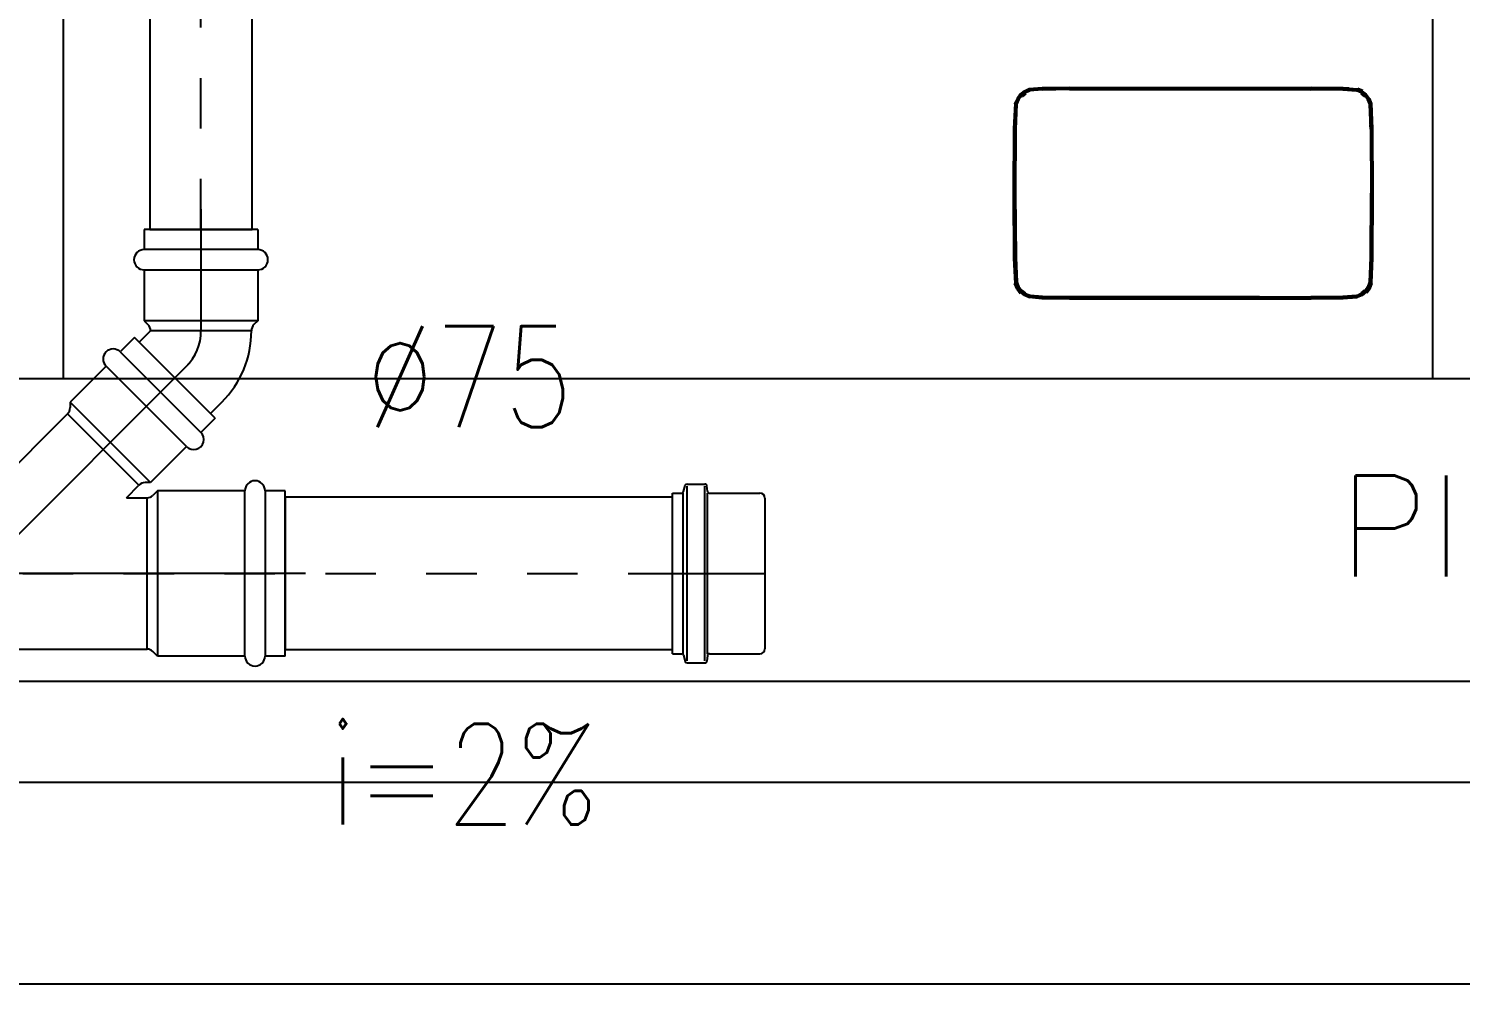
# Model space of a CAD drawing. Extents: x 41.9 to 126, y -21.3 to 38.1.
# Drawn here: x 100.367 to 103.205, y -16.879 to -14.985 of the extents above; entities that cross this region are included whole.
import ezdxf

# ---------------------------------------------------------------- set-up
doc = ezdxf.new("R2010")
doc.units = 0
for name, pattern in [('(_DASHED_)', [0.3, 0.2, -0.1]), ('DASHDOT2', [0.5, 0.25, -0.125, 0, -0.125]), ('ESGOTO_PRIMARIO', [1000, 1000, 0])]:
    doc.linetypes.add(name, pattern=pattern)
doc.layers.get('0').update_dxf_attribs({"linetype": 'CONTINUOUS'})
doc.layers.get('Defpoints').update_dxf_attribs({"linetype": 'CONTINUOUS'})
for name, color, linetype in [('ARQUITETURA_R07', 8, 'CONTINUOUS'), ('CONEXAO-PVC_SOLDAVEL_BRANCO', 84, 'CONTINUOUS'), ('IND_DIAMETRO', 7, 'CONTINUOUS'), ('IND_FLUXO', 3, 'CONTINUOUS'), ('IND_INCLINACAO', 7, 'CONTINUOUS'), ('LINHA_CENTRAL', 5, 'CONTINUOUS'), ('LINHA_EIXO', 8, 'DASHDOT2'), ('LISTAGEM_TEXTO', 7, 'CONTINUOUS'), ('TRACADO_INTERNO_CNX', 7, 'CONTINUOUS'), ('TUBO-PVC_SOLDAVEL_BRANCO', 84, 'CONTINUOUS'), ('US_dimension', 7, 'CONTINUOUS')]:
    doc.layers.add(name, color=color, linetype=linetype)
doc.styles.add('ARIAL', font='arial.ttf')
doc.styles.add('romans', font='romans.shx')
doc.dimstyles.new('1_25 A.F', dxfattribs={"dimscale": 0, "dimtxt": 0.2, "dimasz": 0.1, "dimexe": 0.05, "dimexo": 0.05, "dimgap": -0.045, "dimtad": 1, "dimlfac": 0.25, "dimzin": 5, "dimdsep": 46, "dimtxsty": 'ARIAL', "dimcen": 0, "dimclrd": 256, "dimclre": 256, "dimclrt": 256, "dimadec": 0, "dimazin": 0, "dimtfac": 1, "dimtmove": 2, "dimatfit": 3, "dimfxl": 0.08, "dimtolj": 1, "dimtzin": 1, "dimlwd": -1, "dimlwe": -1, "dimarcsym": 0})

# ---------------------------------------------------------------- blocks, each defined once
blk = doc.blocks.new('VISTAS')
at = {"layer": 'ARQUITETURA_R07'}
for p, q in [((1.56416, -1.29352), (1.56418, -1.05633)), ((2.24261, -1.06175), (2.24262, -1.29352)), ((2.04914, -1.14946), (2.04285, -1.15001)), ((2.04913, -1.14955), (2.06275, -1.14936)), ((2.06277, -1.14927), (2.04914, -1.14946)), ((2.06275, -1.14936), (2.18245, -1.1494)), ((2.06277, -1.14927), (2.086, -1.14924)), ((2.06277, -1.14927), (2.1825, -1.14931)), ((2.06279, -1.14924), (2.086, -1.14924)), ((2.086, -1.14924), (2.18248, -1.14928)), ((2.1983, -1.14956), (2.18245, -1.1494)), ((2.18248, -1.14928), (2.18251, -1.14928)), ((2.18248, -1.14928), (2.1825, -1.14931)), ((2.19837, -1.14947), (2.1825, -1.14931)), ((2.20136, -1.14967), (2.19837, -1.14947)), ((2.19839, -1.14945), (2.20136, -1.14967)), ((2.03571, -1.15723), (2.036, -1.15651)), ((2.03685, -1.15481), (2.03581, -1.15729)), ((2.03675, -1.1548), (2.036, -1.15651)), ((2.03755, -1.15525), (2.03658, -1.15757)), ((2.03765, -1.15532), (2.03669, -1.15762)), ((2.0375, -1.15376), (2.03675, -1.1548)), ((2.03685, -1.15481), (2.03843, -1.15272)), ((2.0375, -1.15376), (2.03778, -1.1534)), ((2.03755, -1.15525), (2.039, -1.15331)), ((2.03909, -1.15341), (2.03765, -1.15532)), ((2.03778, -1.1534), (2.03834, -1.15265)), ((2.03835, -1.15268), (2.03778, -1.1534)), ((2.03834, -1.15265), (2.0404, -1.15102)), ((2.04041, -1.15105), (2.03835, -1.15268)), ((2.04046, -1.15111), (2.03843, -1.15272)), ((2.04088, -1.15184), (2.039, -1.15331)), ((2.04094, -1.15195), (2.03909, -1.15341)), ((2.04106, -1.15249), (2.03935, -1.15387)), ((2.0404, -1.15102), (2.04283, -1.14999)), ((2.04285, -1.15001), (2.04041, -1.15105)), ((2.04046, -1.15111), (2.04286, -1.1501)), ((2.04088, -1.15184), (2.04313, -1.15089)), ((2.04317, -1.15102), (2.04094, -1.15195)), ((2.04913, -1.14955), (2.04286, -1.1501)), ((2.04926, -1.15038), (2.04313, -1.15089)), ((2.04929, -1.15051), (2.04317, -1.15102)), ((2.04926, -1.15038), (2.0628, -1.1502)), ((2.06281, -1.15033), (2.04929, -1.15051)), ((2.0628, -1.1502), (2.18239, -1.15024)), ((2.06281, -1.15033), (2.18239, -1.15037)), ((2.19817, -1.15039), (2.18239, -1.15024)), ((2.19816, -1.15052), (2.18239, -1.15037)), ((2.20502, -1.15102), (2.19816, -1.15052)), ((2.19817, -1.15039), (2.20505, -1.15089)), ((2.1983, -1.14956), (2.20532, -1.1501)), ((2.20136, -1.14967), (2.20542, -1.15002)), ((2.20725, -1.15195), (2.20502, -1.15102)), ((2.2073, -1.15184), (2.20505, -1.15089)), ((2.20773, -1.15111), (2.20532, -1.1501)), ((2.20542, -1.15002), (2.20779, -1.15102)), ((2.20544, -1.15001), (2.20779, -1.15102)), ((2.20819, -1.15086), (2.20564, -1.14975)), ((2.20723, -1.15249), (2.20894, -1.15386)), ((2.2091, -1.15341), (2.20725, -1.15195)), ((2.2073, -1.15184), (2.20918, -1.15331)), ((2.20773, -1.15111), (2.20975, -1.15272)), ((2.20779, -1.15102), (2.20783, -1.15102)), ((2.20783, -1.15102), (2.20785, -1.15105)), ((2.20785, -1.15105), (2.20984, -1.15264)), ((2.21051, -1.15532), (2.2091, -1.15341)), ((2.21061, -1.15524), (2.20918, -1.15331)), ((2.21131, -1.15481), (2.20975, -1.15272)), ((2.20984, -1.15264), (2.20989, -1.15265)), ((2.20991, -1.15268), (2.20989, -1.15265)), ((2.20991, -1.15268), (2.21142, -1.15475)), ((2.21142, -1.15761), (2.21051, -1.15532)), ((2.21061, -1.15524), (2.21152, -1.15756)), ((2.21131, -1.15481), (2.2123, -1.15729)), ((2.21142, -1.15475), (2.21147, -1.15477)), ((2.21149, -1.1548), (2.21147, -1.15477)), ((2.21149, -1.1548), (2.21241, -1.15726)), ((2.03569, -1.15731), (2.03513, -1.16972)), ((2.03524, -1.16972), (2.03581, -1.15729)), ((2.0357, -1.15726), (2.03568, -1.15728)), ((2.03569, -1.15731), (2.03568, -1.15728)), ((2.03569, -1.15731), (2.0357, -1.15726)), ((2.0357, -1.15726), (2.03571, -1.15723)), ((2.03604, -1.16986), (2.03658, -1.15757)), ((2.03669, -1.15762), (2.03617, -1.16989)), ((2.03669, -1.15762), (2.03675, -1.15767)), ((2.03677, -1.15771), (2.03675, -1.15767)), ((2.03677, -1.15771), (2.0368, -1.15773)), ((2.2114, -1.15766), (2.21142, -1.15761)), ((2.2114, -1.1577), (2.2114, -1.15766)), ((2.2114, -1.1577), (2.2118, -1.16793)), ((2.21202, -1.16985), (2.21152, -1.15756)), ((2.21282, -1.16972), (2.2123, -1.15729)), ((2.21241, -1.15726), (2.21294, -1.16972)), ((2.03499, -1.20169), (2.03512, -1.16978)), ((2.03524, -1.16972), (2.03511, -1.20167)), ((2.03513, -1.16972), (2.03512, -1.16978)), ((2.03604, -1.16986), (2.03592, -1.20168)), ((2.03617, -1.16989), (2.03604, -1.20169)), ((2.21191, -1.16988), (2.2118, -1.16793)), ((2.21188, -1.16992), (2.21191, -1.16988)), ((2.21188, -1.16992), (2.21207, -1.20169)), ((2.21202, -1.16985), (2.21218, -1.20168)), ((2.21282, -1.16972), (2.213, -1.20167)), ((2.21294, -1.16972), (2.21312, -1.20168)), ((2.03497, -1.20172), (2.03499, -1.20169)), ((2.03497, -1.20172), (2.03498, -1.20175)), ((2.03498, -1.20175), (2.03499, -1.20169)), ((2.03523, -1.23365), (2.03498, -1.20175)), ((2.03534, -1.23363), (2.03511, -1.20167)), ((2.03614, -1.2335), (2.03592, -1.20168)), ((2.03604, -1.20169), (2.03627, -1.23349)), ((2.21191, -1.2335), (2.21206, -1.20175)), ((2.21202, -1.2335), (2.21218, -1.20168)), ((2.21206, -1.20175), (2.21207, -1.20169)), ((2.21282, -1.23363), (2.213, -1.20167)), ((2.21312, -1.20168), (2.21294, -1.23365)), ((2.035, -1.2338), (2.03563, -1.24636)), ((2.03521, -1.23369), (2.03523, -1.23365)), ((2.03522, -1.23373), (2.03521, -1.23369)), ((2.03522, -1.23373), (2.03578, -1.24611)), ((2.03534, -1.23363), (2.03589, -1.24606)), ((2.03614, -1.2335), (2.03666, -1.24579)), ((2.03627, -1.23349), (2.03678, -1.24576)), ((2.21188, -1.23357), (2.2114, -1.24578)), ((2.21142, -1.24576), (2.21188, -1.23357)), ((2.21202, -1.2335), (2.21152, -1.24579)), ((2.21188, -1.23357), (2.21191, -1.2335)), ((2.21282, -1.23363), (2.2123, -1.24606)), ((2.21294, -1.23365), (2.21241, -1.24611)), ((2.03667, -1.2491), (2.03555, -1.24644)), ((2.03578, -1.24611), (2.03576, -1.24617)), ((2.03577, -1.2462), (2.03576, -1.24617)), ((2.03678, -1.24861), (2.03577, -1.2462)), ((2.03687, -1.24854), (2.03589, -1.24606)), ((2.03758, -1.24811), (2.03666, -1.24579)), ((2.03678, -1.24576), (2.03768, -1.24805)), ((2.03835, -1.25073), (2.03678, -1.24861)), ((2.03687, -1.24854), (2.03843, -1.25063)), ((2.03758, -1.24811), (2.039, -1.25004)), ((2.03768, -1.24805), (2.03773, -1.24807)), ((2.03773, -1.24807), (2.03776, -1.2481)), ((2.03821, -1.24871), (2.03776, -1.2481)), ((2.03909, -1.24996), (2.03821, -1.24871)), ((2.21061, -1.24811), (2.20918, -1.25004)), ((2.21131, -1.24854), (2.20975, -1.25063)), ((2.20996, -1.24879), (2.20975, -1.24909)), ((2.21142, -1.24861), (2.20984, -1.25073)), ((2.2105, -1.2481), (2.20996, -1.24879)), ((2.21049, -1.24807), (2.21048, -1.24809)), ((2.21138, -1.24582), (2.21049, -1.24807)), ((2.21141, -1.24581), (2.2105, -1.2481)), ((2.21061, -1.24811), (2.21152, -1.24579)), ((2.21131, -1.24854), (2.2123, -1.24606)), ((2.21138, -1.24582), (2.21142, -1.24576)), ((2.2114, -1.24578), (2.21141, -1.24581)), ((2.21241, -1.24611), (2.21142, -1.24861)), ((2.21172, -1.24906), (2.2128, -1.24642)), ((2.03667, -1.2491), (2.03827, -1.25127)), ((2.0404, -1.25235), (2.03835, -1.25073)), ((2.04046, -1.25223), (2.03843, -1.25063)), ((2.04088, -1.25151), (2.039, -1.25004)), ((2.03909, -1.24996), (2.03914, -1.24997)), ((2.03916, -1.25), (2.03909, -1.24996)), ((2.03916, -1.25), (2.03914, -1.24997)), ((2.04095, -1.25142), (2.03916, -1.25)), ((2.04106, -1.25109), (2.03936, -1.24972)), ((2.04283, -1.25338), (2.0404, -1.25235)), ((2.04046, -1.25223), (2.04286, -1.25325)), ((2.04088, -1.25151), (2.04313, -1.25246)), ((2.04095, -1.25142), (2.04098, -1.25142)), ((2.041, -1.25144), (2.04098, -1.25142)), ((2.04271, -1.25214), (2.041, -1.25144)), ((2.0432, -1.25235), (2.04271, -1.25214)), ((2.04317, -1.25235), (2.04271, -1.25214)), ((2.04912, -1.25393), (2.04283, -1.25338)), ((2.04913, -1.2538), (2.04286, -1.25325)), ((2.04927, -1.25297), (2.04313, -1.25246)), ((2.04317, -1.25235), (2.04322, -1.25237)), ((2.04931, -1.25285), (2.0432, -1.25235)), ((2.04933, -1.25288), (2.04322, -1.25237)), ((2.04322, -1.25237), (2.04931, -1.25285)), ((2.06274, -1.25412), (2.04912, -1.25393)), ((2.04913, -1.2538), (2.06275, -1.25398)), ((2.04927, -1.25297), (2.0628, -1.25314)), ((2.04931, -1.25285), (2.06282, -1.25303)), ((2.06282, -1.25303), (2.04933, -1.25288)), ((2.18246, -1.25407), (2.06274, -1.25412)), ((2.18245, -1.25394), (2.06275, -1.25398)), ((2.18239, -1.2531), (2.0628, -1.25314)), ((2.06285, -1.25305), (2.06282, -1.25303)), ((2.12111, -1.25299), (2.06285, -1.25305)), ((2.12114, -1.25301), (2.12111, -1.25299)), ((2.15698, -1.25296), (2.12114, -1.25301)), ((2.12114, -1.25301), (2.18239, -1.25299)), ((2.15698, -1.25296), (2.18239, -1.25299)), ((2.19817, -1.25296), (2.18239, -1.2531)), ((2.18242, -1.25301), (2.18239, -1.25299)), ((2.19817, -1.25284), (2.18242, -1.25301)), ((2.19819, -1.25287), (2.18242, -1.25301)), ((2.1983, -1.25378), (2.18245, -1.25394)), ((2.19833, -1.25392), (2.18246, -1.25407)), ((2.19817, -1.25296), (2.20506, -1.25246)), ((2.19817, -1.25284), (2.19819, -1.25287)), ((2.1982, -1.25284), (2.19817, -1.25284)), ((2.20505, -1.25237), (2.19819, -1.25287)), ((2.1983, -1.25378), (2.20532, -1.25325)), ((2.20536, -1.25338), (2.19833, -1.25392)), ((2.20506, -1.25233), (2.20505, -1.25237)), ((2.20731, -1.25151), (2.20506, -1.25246)), ((2.20506, -1.25233), (2.20638, -1.25178)), ((2.20773, -1.25223), (2.20532, -1.25325)), ((2.20779, -1.25235), (2.20536, -1.25338)), ((2.20668, -1.25165), (2.20638, -1.25178)), ((2.20727, -1.25144), (2.20668, -1.25165)), ((2.20725, -1.25108), (2.20895, -1.24971)), ((2.20728, -1.2514), (2.20727, -1.25144)), ((2.20728, -1.2514), (2.2091, -1.24996)), ((2.20911, -1.24999), (2.20728, -1.2514)), ((2.20731, -1.25151), (2.20918, -1.25004)), ((2.20773, -1.25223), (2.20975, -1.25063)), ((2.20984, -1.25073), (2.20779, -1.25235)), ((2.2091, -1.24996), (2.20975, -1.24909)), ((2.20975, -1.24909), (2.20911, -1.24999)), ((2.21172, -1.24906), (2.21013, -1.25122)), ((2.76394, -1.29352), (-1.65606, -1.29352)), ((2.91394, -1.44352), (-1.80606, -1.44352)), ((2.91394, -1.49352), (-1.80606, -1.49352)), ((2.91394, -1.59352), (-1.80606, -1.59352))]:
    blk.add_line(p, q, dxfattribs=at)
at = {"layer": 'ARQUITETURA_R07', "style": 'romans'}
blk.add_text('PISO ELEVADO', height=0.05, dxfattribs=at).set_placement((2.19592, -1.39154))
blk = doc.blocks.new('*U48', base_point=(20.11723, -19.99961))
for p, q in [((20.19417, -19.88279), (20.1871, -19.88986)), ((20.23405, -19.92267), (20.19417, -19.88279)), ((20.18003, -19.89693), (20.16221, -19.91475)), ((20.16221, -19.91475), (20.16221, -19.91748)), ((20.11938, -19.96211), (20.16093, -19.92055)), ((20.23405, -19.92267), (20.22698, -19.92974)), ((20.21991, -19.93681), (20.20209, -19.95463)), ((20.19009, -19.96211), (20.19629, -19.95591)), ((20.20209, -19.95463), (20.19936, -19.95463)), ((20.20547, -19.95871), (20.2032, -19.96097)), ((20.24887, -19.95871), (20.20547, -19.95871)), ((20.26887, -19.95871), (20.25887, -19.95871)), ((20.26887, -20.04051), (20.26887, -19.95871)), ((20.09696, -19.96211), (20.11938, -19.96211)), ((20.09696, -20.03711), (20.09696, -19.96211)), ((20.19009, -19.96211), (20.20047, -19.96211)), ((20.09696, -20.03711), (20.20047, -20.03711)), ((20.20547, -20.04051), (20.2032, -20.03824)), ((20.24887, -20.04051), (20.20547, -20.04051)), ((20.26887, -20.04051), (20.25887, -20.04051))]:
    blk.add_line(p, q)
for centre, radius, start, end in [((20.18356, -19.8934), 0.005, 45, 225), ((20.15786, -19.91748), 0.00435, 315, 0), ((20.22344, -19.93328), 0.005, 225, 45), ((20.19936, -19.95898), 0.00435, 90, 135), ((20.25387, -19.95871), 0.005, 0, 180), ((20.20047, -19.95824), 0.00386, 270, 315), ((20.20047, -20.04097), 0.00386, 45, 90), ((20.25387, -20.04051), 0.005, 180, 0)]:
    blk.add_arc(centre, radius, start, end)
at = {"layer": 'LINHA_CENTRAL'}
for p, q in [((20.22118, -19.89566), (20.11723, -19.99961)), ((20.27887, -19.99961), (20.08696, -19.99961))]:
    blk.add_line(p, q, dxfattribs=at)
at = {"layer": 'TRACADO_INTERNO_CNX'}
for p, q in [((20.1871, -19.88986), (20.22698, -19.92974)), ((20.21991, -19.93681), (20.18003, -19.89693)), ((20.16221, -19.91475), (20.20209, -19.95463)), ((20.19629, -19.95591), (20.16093, -19.92055)), ((20.20547, -19.95871), (20.20547, -20.04051)), ((20.24887, -20.04051), (20.24887, -19.95871)), ((20.25887, -19.95871), (20.25887, -20.04051)), ((20.20047, -20.03711), (20.20047, -19.96211))]:
    blk.add_line(p, q, dxfattribs=at)
blk = doc.blocks.new('*U49', base_point=(29.14109, -11.78928))
for p, q in [((29.08053, -11.76108), (29.08053, -11.81748)), ((29.08053, -11.76108), (29.09053, -11.76108)), ((29.10053, -11.76108), (29.12573, -11.76108)), ((29.12573, -11.76108), (29.12766, -11.76301)), ((29.17175, -11.78458), (29.16609, -11.77893)), ((29.17175, -11.78458), (29.13639, -11.81994)), ((29.08053, -11.81748), (29.09053, -11.81748)), ((29.10053, -11.81748), (29.12573, -11.81748)), ((29.12573, -11.81748), (29.12766, -11.81555))]:
    blk.add_line(p, q)
for centre, radius, start, end in [((29.09553, -11.76108), 0.005, 0, 180), ((29.13073, -11.75994), 0.00435, 225, 270), ((29.1308, -11.81412), 0.04984, 44.92169, 90.07831), ((29.13073, -11.81863), 0.00435, 90, 135), ((29.09553, -11.81748), 0.005, 180, 0)]:
    blk.add_arc(centre, radius, start, end)
at = {"layer": 'LINHA_CENTRAL'}
for p, q in [((29.07053, -11.78928), (29.13085, -11.78928)), ((29.14833, -11.79652), (29.16114, -11.80933))]:
    blk.add_line(p, q, dxfattribs=at)
blk.add_arc((29.1308, -11.81412), 0.02484, 44.92169, 90.07831, dxfattribs=at)
at = {"layer": 'TRACADO_INTERNO_CNX'}
for p, q in [((29.09053, -11.76108), (29.09053, -11.81748)), ((29.10053, -11.81748), (29.10053, -11.76108)), ((29.12573, -11.76108), (29.12573, -11.81748)), ((29.13073, -11.76428), (29.13073, -11.81428)), ((29.13073, -11.81428), (29.13639, -11.81994))]:
    blk.add_line(p, q, dxfattribs=at)
blk = doc.blocks.new('*U50', base_point=(27.66667, -12.19249))
for p, q in [((27.66667, -12.15269), (27.67122, -12.15269)), ((27.66667, -12.23229), (27.66667, -12.15269)), ((27.67219, -12.15195), (27.673, -12.14893)), ((27.67396, -12.14819), (27.68271, -12.14819)), ((27.68394, -12.15178), (27.68371, -12.1491)), ((27.68494, -12.15269), (27.70997, -12.15269)), ((27.71247, -12.15519), (27.71247, -12.22979)), ((27.66667, -12.23229), (27.67122, -12.23229)), ((27.67219, -12.23303), (27.673, -12.23605)), ((27.68394, -12.2332), (27.68371, -12.23588)), ((27.68494, -12.23229), (27.70997, -12.23229)), ((27.67396, -12.23679), (27.68271, -12.23679))]:
    blk.add_line(p, q)
for centre, radius, start, end in [((27.67122, -12.15169), 0.001, 270, 345), ((27.67396, -12.14919), 0.001, 90, 165), ((27.68271, -12.14919), 0.001, 5, 90), ((27.68494, -12.15169), 0.001, 185, 270), ((27.70997, -12.15519), 0.0025, 0, 90), ((27.67122, -12.23329), 0.001, 15, 90), ((27.68494, -12.23329), 0.001, 90, 175), ((27.70997, -12.22979), 0.0025, 270, 0), ((27.67396, -12.23579), 0.001, 195, 270), ((27.68271, -12.23579), 0.001, 270, 355)]:
    blk.add_arc(centre, radius, start, end)
at = {"layer": 'LINHA_CENTRAL'}
blk.add_line((27.66667, -12.19249), (27.71247, -12.19249), dxfattribs=at)
at = {"layer": 'TRACADO_INTERNO_CNX'}
for p, q in [((27.67199, -12.23229), (27.67199, -12.15269)), ((27.67396, -12.23579), (27.67396, -12.14919)), ((27.68271, -12.23579), (27.68271, -12.14919)), ((27.68402, -12.23229), (27.68402, -12.15269))]:
    blk.add_line(p, q, dxfattribs=at)
blk = doc.blocks.new('*D122')
at = {"layer": 'Defpoints', "color": 0, "transparency": 16777216}
for p in [(100.7085, -12.4789), (100.122, -15.6789), (100.7085, -15.6789)]:
    blk.add_point(p, dxfattribs=at)
at = {"layer": 'US_dimension', "transparency": 16777216}
for p, q in [((100.6585, -12.4789), (100.072, -12.4789)), ((100.122, -12.5789), (100.122, -15.5789)), ((100.077, -13.8591), (99.7828, -13.8591)), ((99.7828, -13.8591), (99.7828, -14.2987)), ((100.077, -14.2987), (100.077, -13.8591)), ((99.7828, -14.2987), (100.077, -14.2987)), ((100.6585, -15.6789), (100.072, -15.6789))]:
    blk.add_line(p, q, dxfattribs=at)
for points in [[(100.1053, -12.5789), (100.1387, -12.5789), (100.122, -12.4789)], [(100.1053, -15.5789), (100.1387, -15.5789), (100.122, -15.6789)]]:
    blk.add_solid(points, dxfattribs=at)
at = {"layer": 'US_dimension', "transparency": 16777216, "insert": (99.9299, -14.0789), "char_height": 0.2, "attachment_point": 5, "rotation": 90, "style": 'ARIAL'}
blk.add_mtext('\\A1;.80', dxfattribs=at)

msp = doc.modelspace()

# ---------------------------------------------------------------- linework, layer by layer
at = {"layer": 'IND_FLUXO'}
msp.add_lwpolyline([(101.4898, -16.0648, 0, 0, 0), (101.1904, -16.0648, 0.2, 0, 0), (101.0292, -16.0648, 0, 0, 0)], format="xyseb", dxfattribs=at)
at = {"layer": 'LINHA_EIXO', "linetype": '(_DASHED_)', "ltscale": 0.5}
for p, q in [((100.7085, -15.3832), (100.7085, 2.8827)), ((87.7551, -16.0648), (101.8265, -16.0648))]:
    msp.add_line(p, q, dxfattribs=at)
at = {"layer": 'TUBO-PVC_SOLDAVEL_BRANCO', "linetype": 'ESGOTO_PRIMARIO'}
for points in [[(100.7085, -13.0223), (100.6071, -13.0223), (100.6071, -15.3832), (100.7085, -15.3832), (100.8099, -15.3832), (100.8099, -13.0223)], [(100.8756, -16.0648), (100.8756, -16.2158), (101.6433, -16.2158), (101.6433, -16.0648), (101.6433, -15.9138), (100.8756, -15.9138)]]:
    msp.add_lwpolyline(points, close=True, dxfattribs=at)

# ---------------------------------------------------------------- block references
at = {"layer": 'CONEXAO-PVC_SOLDAVEL_BRANCO', "xscale": 4, "yscale": 4, "zscale": 4, "rotation": 270}
msp.add_blockref('*U49', (100.7085, -15.6254), dxfattribs=at)
at = {"layer": 'CONEXAO-PVC_SOLDAVEL_BRANCO', "xscale": 4, "yscale": 4, "zscale": 4}
for name, p in [('*U48', (100.2691, -16.0648)), ('*U50', (101.6433, -16.0648))]:
    msp.add_blockref(name, p, dxfattribs=at)
at = {"layer": 'LISTAGEM_TEXTO', "xscale": 4, "yscale": 4, "zscale": 4}
msp.add_blockref('VISTAS', (94.1793, -10.5048), dxfattribs=at)

# ---------------------------------------------------------------- texts
at = {"layer": 'IND_DIAMETRO', "style": 'romans', "width": 0.8}
msp.add_text('%%C75', height=0.2, dxfattribs=at).set_placement((101.0347, -15.7751))
at = {"layer": 'IND_INCLINACAO', "style": 'romans', "width": 0.8}
msp.add_text('i=2%', height=0.2, dxfattribs=at).set_placement((100.9623, -16.5625))

# ---------------------------------------------------------------- dimensions: what is measured, and where the dimension line sits
at = {"layer": 'US_dimension'}
dim = msp.add_linear_dim(base=(100.122, -15.6789), p1=(100.7085, -12.4789), p2=(100.7085, -15.6789), angle=90, dimstyle='1_25 A.F', override={"dimscale": 1}, dxfattribs=at)
dim.commit()
dim.dimension.update_dxf_attribs({"geometry": '*D122', "text_midpoint": (99.9299, -14.0789)})

doc.saveas('drawing.dxf')
